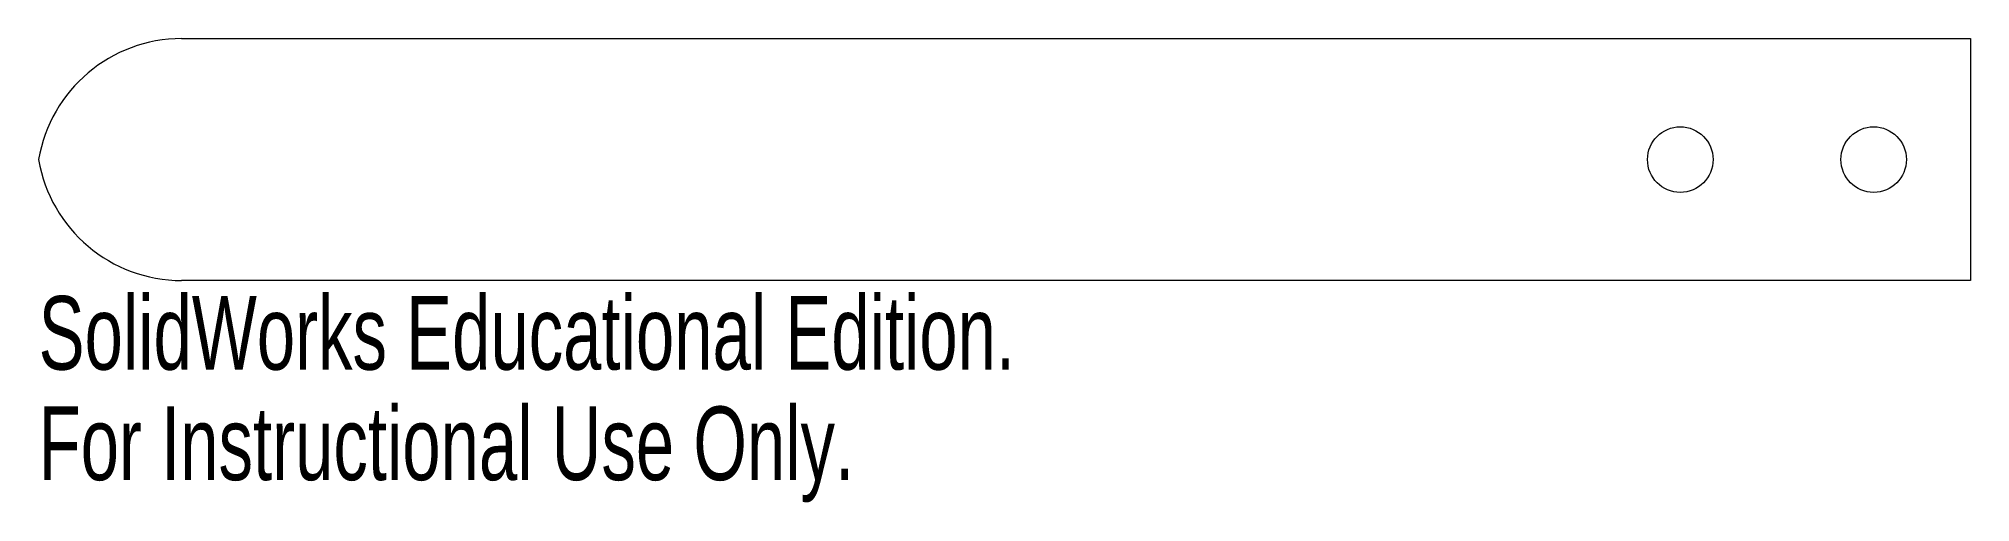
# Model space of a CAD drawing. Header units: inches. Extents: x -4.99 to 0, y -1.2 to 0.
import ezdxf

# ---------------------------------------------------------------- set-up
doc = ezdxf.new("R2010")
doc.units = ezdxf.units.IN
doc.header["$MEASUREMENT"] = 0
doc.styles.add('SLDTEXTSTYLE0', font='TXT', dxfattribs={"width": 0.7})

msp = doc.modelspace()

# ---------------------------------------------------------------- linework, layer by layer
at = {"color": 7, "linetype": 'Continuous', "lineweight": 15}
for p, q in [((-4.625, 0), (0, 0)), ((0, 0), (0, -0.625)), ((0, -0.625), (-4.625, -0.625))]:
    msp.add_line(p, q, dxfattribs=at)
for centre, radius in [((-0.75, -0.3125), 0.0848), ((-0.25, -0.3125), 0.0847)]:
    msp.add_circle(centre, radius, dxfattribs=at)
for centre, start, end in [((-4.625, -0.375), 90, 170.4059), ((-4.625, -0.25), 189.5941, 270)]:
    msp.add_arc(centre, 0.375, start, end, dxfattribs=at)

# ---------------------------------------------------------------- texts
at = {"color": 7, "linetype": 'Continuous', "char_height": 0.1903, "attachment_point": 1, "style": 'SLDTEXTSTYLE0'}
for s, insert in [('SolidWorks Educational Edition.', (-4.9948, -0.6651)), ('For Instructional Use Only.', (-4.9948, -0.9506))]:
    msp.add_mtext(s, dxfattribs=dict(at, insert=insert))

doc.saveas('drawing.dxf')
